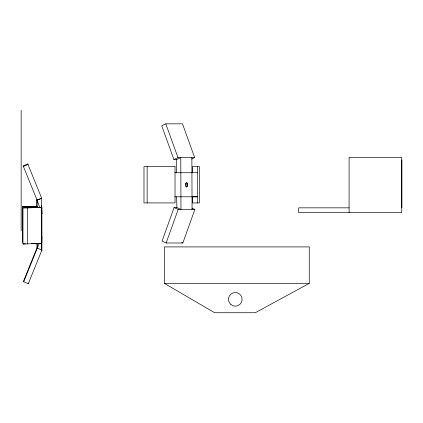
<?xml version="1.0" encoding="UTF-8"?>
<svg xmlns="http://www.w3.org/2000/svg" width="423" height="423" viewBox="0 0 423 423"><rect width="100%" height="100%" fill="white"/><g stroke="black" fill="none" stroke-linecap="round" stroke-linejoin="round"><path stroke-width="0.63" d="M22.319 242.49L22.329 206.376L37.272 206.699M22.964 243.96L22.974 207.852L41.539 207.381L41.528 243.489L22.964 243.96L25.502 243.87M27.564 243.992L27.574 207.883L41.539 207.381M41.808 242.961L41.819 206.852M41.872 249.993L41.666 198.207L37.039 200.084L37.013 207.191M36.859 207.471L36.891 199.719M176.629 172.732L176.671 159.513L180.774 157.636L180.975 209.427L176.872 207.561L174.091 207.561L162.051 241.131L166.154 242.998L182.836 242.998L194.876 209.427L191.942 208.095M192.074 209.427L191.868 157.636M41.724 249.623L41.808 236.859M166.154 242.998L178.194 209.427L194.876 209.427M23.709 281.776L37.282 248.211L37.06 247.661L23.487 281.226L23.709 281.776L28.33 283.648L41.909 250.083L41.687 249.533M41.909 250.083L37.245 248.121L39.344 243.341M41.179 239.159L41.814 237.023M187.59 186.004L186.612 187.225L185.639 186.004L185.639 183.556L186.612 182.329L187.59 183.556L187.59 186.004L185.692 186.004M309.255 283.384L255.286 312.729L214.635 312.729L164.399 283.384L164.399 246.916L309.255 246.916L309.255 283.384L164.399 283.384M191.746 158.979L194.675 157.636L182.493 123.839L165.811 123.839L161.708 125.716L173.89 159.513L176.671 159.513M173.89 159.513L177.993 157.636L194.675 157.636M23.365 166.376L27.987 164.499M41.539 213.715L41.972 213.652L41.301 211.801M41.528 237.388L41.962 237.361M31.212 243.664L41.528 243.489M401.85 159.883L401.85 207.841M174.836 172.732L197.393 172.732M185.692 183.556L187.59 183.556M185.692 184.777L187.59 184.777M174.836 196.795L197.393 196.801L192.412 196.801L192.412 202.934L199.37 202.934L199.37 166.63L192.412 166.63L192.412 172.732M349.086 207.841L298.654 207.841L298.654 212.595L401.755 212.595L401.755 157.414L349.086 157.414L349.086 212.595M22.974 207.852L27.574 207.883M22.329 206.376L37.287 206.879M174.091 207.561L178.194 209.427M181.663 242.464L182.836 242.998M41.671 205.567L41.972 213.652M28.108 283.098L28.33 283.648M37.039 200.084L39.73 207.482M165.811 123.839L177.993 157.636M37.134 243.69L37.245 248.121M36.986 243.336L37.097 247.756M176.629 196.795L176.872 207.561M41.819 212.922L41.824 213.287M197.393 166.63L197.393 202.934M147.151 166.625L147.151 202.929M21.15 110.271L21.15 230.646M27.765 163.95L23.143 165.821L37.076 200.174L41.703 198.302L27.765 163.95M175.027 166.625L143.979 166.625L143.979 202.929L175.027 202.929L175.027 166.625M231.053 304.682A6.821 6.821 0 0 0 242.03 300.325A6.821 6.821 0 0 0 232.772 292.996A6.821 6.821 0 0 0 231.053 304.682"/></g></svg>
